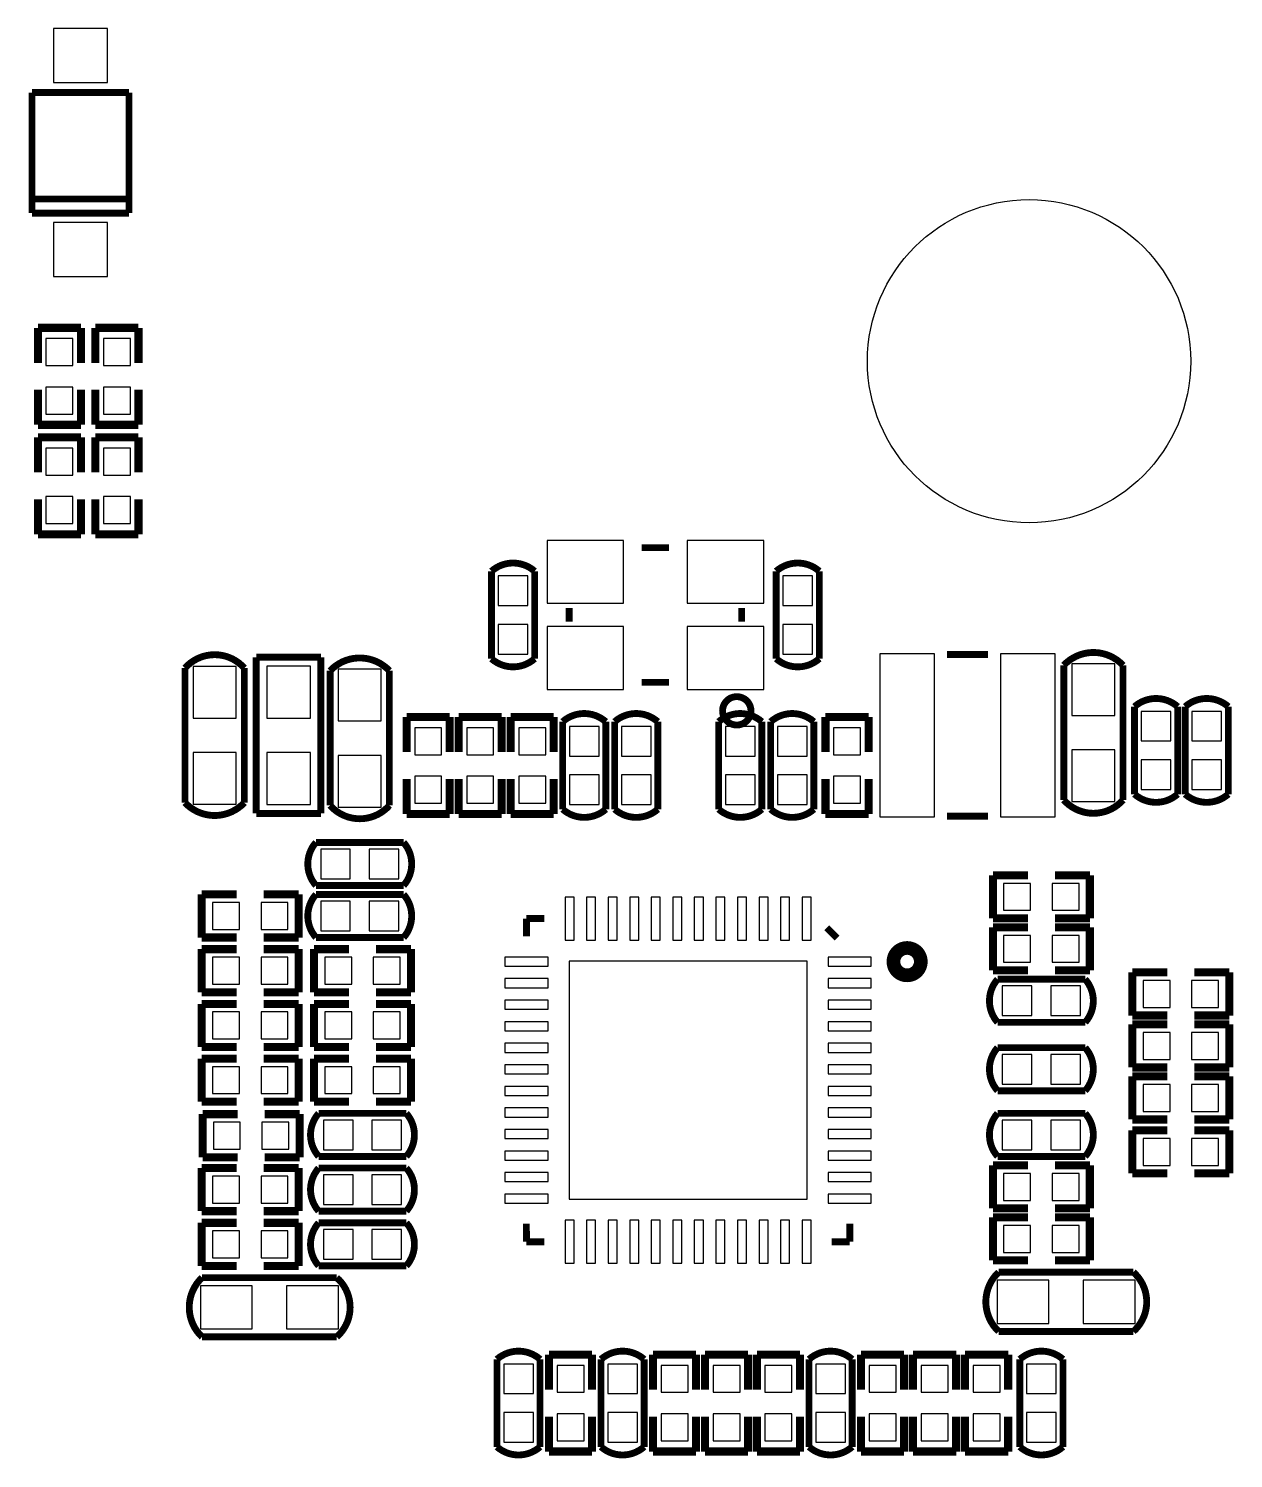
# Model space of a CAD drawing. Extents: x -3 to 180, y 0 to 107.
# Drawn here: x 32.14 to 54.5, y 44.02 to 70.57 of the extents above; entities that cross this region are included whole.
import ezdxf

# ---------------------------------------------------------------- set-up
doc = ezdxf.new("R2010")
doc.units = 0
doc.header["$MEASUREMENT"] = 0
doc.layers.add('PG_SILKSCREEN_BOTTOM', color=85, linetype='CONTINUOUS')
doc.layers.add('PIN_BOTTOM', color=5, linetype='CONTINUOUS')

msp = doc.modelspace()

# ---------------------------------------------------------------- linework, layer by layer
at = {"layer": 'PG_SILKSCREEN_BOTTOM'}
for points in [[(32.206463, 69.378043, 0.127, 0.127, 0), (32.206463, 67.139337, 0.127, 0.127, 0)], [(34.006257, 69.378043, 0.127, 0.127, 0), (32.206463, 69.378043, 0.127, 0.127, 0)], [(34.006257, 67.139337, 0.127, 0.127, 0), (34.006257, 69.378043, 0.127, 0.127, 0)], [(34.006257, 67.40144, 0.127, 0.127, 0), (32.206463, 67.40144, 0.127, 0.127, 0)], [(32.206463, 67.139337, 0.127, 0.127, 0), (34.006257, 67.139337, 0.127, 0.127, 0)], [(32.315201, 65.009497, 0.150089, 0.150089, 0), (33.115199, 65.009497, 0.150089, 0.150089, 0)], [(32.315201, 64.359511, 0.150089, 0.150089, 0), (32.315201, 65.009497, 0.150089, 0.150089, 0)], [(33.115199, 65.009497, 0.150089, 0.150089, 0), (33.115199, 64.359511, 0.150089, 0.150089, 0)], [(33.382001, 65.009497, 0.150089, 0.150089, 0), (34.181999, 65.009497, 0.150089, 0.150089, 0)], [(33.382001, 64.359511, 0.150089, 0.150089, 0), (33.382001, 65.009497, 0.150089, 0.150089, 0)], [(34.181999, 65.009497, 0.150089, 0.150089, 0), (34.181999, 64.359511, 0.150089, 0.150089, 0)], [(32.315201, 63.859689, 0.150089, 0.150089, 0), (32.315201, 63.209703, 0.150089, 0.150089, 0)], [(33.115199, 63.209703, 0.150089, 0.150089, 0), (33.115199, 63.859689, 0.150089, 0.150089, 0)], [(33.382001, 63.859689, 0.150089, 0.150089, 0), (33.382001, 63.209703, 0.150089, 0.150089, 0)], [(34.181999, 63.209703, 0.150089, 0.150089, 0), (34.181999, 63.859689, 0.150089, 0.150089, 0)], [(32.315201, 63.209703, 0.150089, 0.150089, 0), (33.115199, 63.209703, 0.150089, 0.150089, 0)], [(33.382001, 63.209703, 0.150089, 0.150089, 0), (34.181999, 63.209703, 0.150089, 0.150089, 0)], [(32.315201, 62.977497, 0.150089, 0.150089, 0), (32.315201, 62.327511, 0.150089, 0.150089, 0)], [(33.115199, 62.977497, 0.150089, 0.150089, 0), (32.315201, 62.977497, 0.150089, 0.150089, 0)], [(33.115199, 62.327511, 0.150089, 0.150089, 0), (33.115199, 62.977497, 0.150089, 0.150089, 0)], [(33.382001, 62.977497, 0.150089, 0.150089, 0), (34.181999, 62.977497, 0.150089, 0.150089, 0)], [(33.382001, 62.327511, 0.150089, 0.150089, 0), (33.382001, 62.977497, 0.150089, 0.150089, 0)], [(34.181999, 62.977497, 0.150089, 0.150089, 0), (34.181999, 62.327511, 0.150089, 0.150089, 0)], [(32.315201, 61.177703, 0.150089, 0.150089, 0), (32.315201, 61.827689, 0.150089, 0.150089, 0)], [(33.115199, 61.827689, 0.150089, 0.150089, 0), (33.115199, 61.177703, 0.150089, 0.150089, 0)], [(33.382001, 61.827689, 0.150089, 0.150089, 0), (33.382001, 61.177703, 0.150089, 0.150089, 0)], [(34.181999, 61.177703, 0.150089, 0.150089, 0), (34.181999, 61.827689, 0.150089, 0.150089, 0)], [(33.115199, 61.177703, 0.150089, 0.150089, 0), (32.315201, 61.177703, 0.150089, 0.150089, 0)], [(33.382001, 61.177703, 0.150089, 0.150089, 0), (34.181999, 61.177703, 0.150089, 0.150089, 0)], [(44.02836, 60.929749, 0.127, 0.127, 0), (43.52036, 60.929749, 0.127, 0.127, 0)], [(40.732761, 59.429929, 0.127, 0.127, 0), (40.732761, 60.49264, 0.127, 0.127, -0.37791), (41.532759, 60.49264, 0.127, 0.127, 0)], [(41.532759, 60.49264, 0.127, 0.127, 0), (41.532759, 59.429929, 0.127, 0.127, 0)], [(46.015961, 59.929751, 0.127, 0.127, 0), (46.015961, 60.49264, 0.127, 0.127, -0.37791), (46.815959, 60.49264, 0.127, 0.127, 0)], [(46.815959, 60.49264, 0.127, 0.127, 0), (46.815959, 59.929751, 0.127, 0.127, 0)], [(46.815959, 59.929751, 0.127, 0.127, 0), (46.815959, 58.86704, 0.127, 0.127, -0.37791), (46.015961, 58.86704, 0.127, 0.127, 0)], [(46.015961, 58.86704, 0.127, 0.127, 0), (46.015961, 59.929751, 0.127, 0.127, 0)], [(42.174465, 59.55284, 0.127, 0.127, 0), (42.174465, 59.80684, 0.127, 0.127, 0)], [(45.374255, 59.55284, 0.127, 0.127, 0), (45.374255, 59.80684, 0.127, 0.127, 0)], [(41.532759, 59.429929, 0.127, 0.127, 0), (41.532759, 58.86704, 0.127, 0.127, -0.37791), (40.732761, 58.86704, 0.127, 0.127, 0)], [(40.732761, 58.86704, 0.127, 0.127, 0), (40.732761, 59.429929, 0.127, 0.127, 0)], [(35.04565, 56.194731, 0.127, 0.127, 0), (35.04565, 58.694549, 0.127, 0.127, -0.450474), (36.14547, 58.694549, 0.127, 0.127, 0)], [(36.367263, 58.894751, 0.127, 0.127, 0), (36.367263, 55.994529, 0.127, 0.127, 0)], [(37.567057, 58.894751, 0.127, 0.127, 0), (36.367263, 58.894751, 0.127, 0.127, 0)], [(37.567057, 55.994529, 0.127, 0.127, 0), (37.567057, 58.894751, 0.127, 0.127, 0)], [(37.73805, 58.643749, 0.127, 0.127, -0.432734), (38.83787, 58.643749, 0.127, 0.127, 0)], [(49.18456, 58.944535, 0.127, 0.127, 0), (49.94656, 58.944535, 0.127, 0.127, 0)], [(51.35245, 58.745349, 0.127, 0.127, -0.432734), (52.45227, 58.745349, 0.127, 0.127, 0)], [(36.14547, 58.694549, 0.127, 0.127, 0), (36.14547, 56.194731, 0.127, 0.127, 0)], [(38.83787, 58.643749, 0.127, 0.127, 0), (38.83787, 56.143931, 0.127, 0.127, -0.450474), (37.73805, 56.143931, 0.127, 0.127, 0)], [(37.73805, 56.143931, 0.127, 0.127, 0), (37.73805, 58.643749, 0.127, 0.127, 0)], [(52.45227, 58.745349, 0.127, 0.127, 0), (52.45227, 56.245531, 0.127, 0.127, -0.450474), (51.35245, 56.245531, 0.127, 0.127, 0)], [(51.35245, 56.245531, 0.127, 0.127, 0), (51.35245, 58.745349, 0.127, 0.127, 0)], [(44.02836, 58.429931, 0.127, 0.127, 0), (43.52036, 58.429931, 0.127, 0.127, 0)], [(45.548017, 57.899808, 0.127, 0.127, 1), (45.021271, 57.899808, 0.127, 0.127, 1), (45.548017, 57.899808, 0.127, 0.127, 0)], [(52.665732, 57.4151, 0.127, 0.127, 0), (52.665732, 57.977989, 0.127, 0.127, -0.37791), (53.46573, 57.977989, 0.127, 0.127, 0)], [(53.605532, 57.415151, 0.127, 0.127, 0), (53.605532, 57.97804, 0.127, 0.127, -0.37791), (54.40553, 57.97804, 0.127, 0.127, 0)], [(42.053561, 57.135751, 0.127, 0.127, 0), (42.053561, 57.69864, 0.127, 0.127, -0.37791), (42.853559, 57.69864, 0.127, 0.127, 0)], [(43.018761, 57.135751, 0.127, 0.127, 0), (43.018761, 57.69864, 0.127, 0.127, -0.37791), (43.818759, 57.69864, 0.127, 0.127, 0)], [(44.949161, 57.135751, 0.127, 0.127, 0), (44.949161, 57.69864, 0.127, 0.127, -0.37791), (45.749159, 57.69864, 0.127, 0.127, 0)], [(45.914361, 56.635929, 0.127, 0.127, 0), (45.914361, 57.69864, 0.127, 0.127, -0.37791), (46.714359, 57.69864, 0.127, 0.127, 0)], [(53.46573, 57.977989, 0.127, 0.127, 0), (53.46573, 57.4151, 0.127, 0.127, 0)], [(54.40553, 57.97804, 0.127, 0.127, 0), (54.40553, 57.415151, 0.127, 0.127, 0)], [(39.157961, 57.785737, 0.150089, 0.150089, 0), (39.157961, 57.135751, 0.150089, 0.150089, 0)], [(39.957959, 57.785737, 0.150089, 0.150089, 0), (39.157961, 57.785737, 0.150089, 0.150089, 0)], [(39.957959, 57.135751, 0.150089, 0.150089, 0), (39.957959, 57.785737, 0.150089, 0.150089, 0)], [(40.123161, 57.785737, 0.150089, 0.150089, 0), (40.923159, 57.785737, 0.150089, 0.150089, 0)], [(40.123161, 57.135751, 0.150089, 0.150089, 0), (40.123161, 57.785737, 0.150089, 0.150089, 0)], [(40.923159, 57.785737, 0.150089, 0.150089, 0), (40.923159, 57.135751, 0.150089, 0.150089, 0)], [(41.088361, 57.785737, 0.150089, 0.150089, 0), (41.088361, 57.135751, 0.150089, 0.150089, 0)], [(41.888359, 57.785737, 0.150089, 0.150089, 0), (41.088361, 57.785737, 0.150089, 0.150089, 0)], [(41.888359, 57.135751, 0.150089, 0.150089, 0), (41.888359, 57.785737, 0.150089, 0.150089, 0)], [(42.853559, 57.69864, 0.127, 0.127, 0), (42.853559, 57.135751, 0.127, 0.127, 0)], [(43.818759, 57.69864, 0.127, 0.127, 0), (43.818759, 57.135751, 0.127, 0.127, 0)], [(45.749159, 57.69864, 0.127, 0.127, 0), (45.749159, 57.135751, 0.127, 0.127, 0)], [(46.714359, 57.69864, 0.127, 0.127, 0), (46.714359, 56.635929, 0.127, 0.127, 0)], [(46.930361, 57.785737, 0.150089, 0.150089, 0), (47.730359, 57.785737, 0.150089, 0.150089, 0)], [(46.930361, 57.135751, 0.150089, 0.150089, 0), (46.930361, 57.785737, 0.150089, 0.150089, 0)], [(47.730359, 57.785737, 0.150089, 0.150089, 0), (47.730359, 57.135751, 0.150089, 0.150089, 0)], [(53.46573, 57.4151, 0.127, 0.127, 0), (53.46573, 56.352389, 0.127, 0.127, -0.37791), (52.665732, 56.352389, 0.127, 0.127, 0)], [(52.665732, 56.352389, 0.127, 0.127, 0), (52.665732, 57.4151, 0.127, 0.127, 0)], [(54.40553, 57.415151, 0.127, 0.127, 0), (54.40553, 56.35244, 0.127, 0.127, -0.37791), (53.605532, 56.35244, 0.127, 0.127, 0)], [(53.605532, 56.35244, 0.127, 0.127, 0), (53.605532, 57.415151, 0.127, 0.127, 0)], [(42.853559, 57.135751, 0.127, 0.127, 0), (42.853559, 56.07304, 0.127, 0.127, -0.37791), (42.053561, 56.07304, 0.127, 0.127, 0)], [(42.053561, 56.07304, 0.127, 0.127, 0), (42.053561, 57.135751, 0.127, 0.127, 0)], [(43.818759, 57.135751, 0.127, 0.127, 0), (43.818759, 56.07304, 0.127, 0.127, -0.37791), (43.018761, 56.07304, 0.127, 0.127, 0)], [(43.018761, 56.07304, 0.127, 0.127, 0), (43.018761, 57.135751, 0.127, 0.127, 0)], [(45.749159, 57.135751, 0.127, 0.127, 0), (45.749159, 56.07304, 0.127, 0.127, -0.37791), (44.949161, 56.07304, 0.127, 0.127, 0)], [(44.949161, 56.07304, 0.127, 0.127, 0), (44.949161, 57.135751, 0.127, 0.127, 0)], [(39.157961, 55.985943, 0.150089, 0.150089, 0), (39.157961, 56.635929, 0.150089, 0.150089, 0)], [(39.957959, 56.635929, 0.150089, 0.150089, 0), (39.957959, 55.985943, 0.150089, 0.150089, 0)], [(40.123161, 56.635929, 0.150089, 0.150089, 0), (40.123161, 55.985943, 0.150089, 0.150089, 0)], [(40.923159, 55.985943, 0.150089, 0.150089, 0), (40.923159, 56.635929, 0.150089, 0.150089, 0)], [(41.088361, 55.985943, 0.150089, 0.150089, 0), (41.088361, 56.635929, 0.150089, 0.150089, 0)], [(41.888359, 56.635929, 0.150089, 0.150089, 0), (41.888359, 55.985943, 0.150089, 0.150089, 0)], [(46.714359, 56.635929, 0.127, 0.127, 0), (46.714359, 56.07304, 0.127, 0.127, -0.37791), (45.914361, 56.07304, 0.127, 0.127, 0)], [(45.914361, 56.07304, 0.127, 0.127, 0), (45.914361, 56.635929, 0.127, 0.127, 0)], [(46.930361, 56.635929, 0.150089, 0.150089, 0), (46.930361, 55.985943, 0.150089, 0.150089, 0)], [(47.730359, 55.985943, 0.150089, 0.150089, 0), (47.730359, 56.635929, 0.150089, 0.150089, 0)], [(36.14547, 56.194731, 0.127, 0.127, -0.432734), (35.04565, 56.194731, 0.127, 0.127, 0)], [(36.367263, 55.994529, 0.127, 0.127, 0), (37.567057, 55.994529, 0.127, 0.127, 0)], [(39.957959, 55.985943, 0.150089, 0.150089, 0), (39.157961, 55.985943, 0.150089, 0.150089, 0)], [(40.123161, 55.985943, 0.150089, 0.150089, 0), (40.923159, 55.985943, 0.150089, 0.150089, 0)], [(41.888359, 55.985943, 0.150089, 0.150089, 0), (41.088361, 55.985943, 0.150089, 0.150089, 0)], [(46.930361, 55.985943, 0.150089, 0.150089, 0), (47.730359, 55.985943, 0.150089, 0.150089, 0)], [(49.18456, 55.944745, 0.127, 0.127, 0), (49.94656, 55.944745, 0.127, 0.127, 0)], [(38.537871, 54.657041, 0.127, 0.127, 0), (37.47516, 54.657041, 0.127, 0.127, -0.37791), (37.47516, 55.457039, 0.127, 0.127, 0)], [(37.47516, 55.457039, 0.127, 0.127, 0), (38.537871, 55.457039, 0.127, 0.127, 0)], [(38.537871, 55.457039, 0.127, 0.127, 0), (39.10076, 55.457039, 0.127, 0.127, -0.37791), (39.10076, 54.657041, 0.127, 0.127, 0)], [(39.10076, 54.657041, 0.127, 0.127, 0), (38.537871, 54.657041, 0.127, 0.127, 0)], [(50.037263, 54.847439, 0.150089, 0.150089, 0), (50.037263, 54.047441, 0.150089, 0.150089, 0)], [(50.687249, 54.847439, 0.150089, 0.150089, 0), (50.037263, 54.847439, 0.150089, 0.150089, 0)], [(51.187071, 54.847439, 0.150089, 0.150089, 0), (51.837057, 54.847439, 0.150089, 0.150089, 0)], [(51.837057, 54.847439, 0.150089, 0.150089, 0), (51.837057, 54.047441, 0.150089, 0.150089, 0)], [(35.356063, 54.491839, 0.150089, 0.150089, 0), (35.356063, 53.691841, 0.150089, 0.150089, 0)], [(36.006049, 54.491839, 0.150089, 0.150089, 0), (35.356063, 54.491839, 0.150089, 0.150089, 0)], [(36.505871, 54.491839, 0.150089, 0.150089, 0), (37.155857, 54.491839, 0.150089, 0.150089, 0)], [(37.155857, 54.491839, 0.150089, 0.150089, 0), (37.155857, 53.691841, 0.150089, 0.150089, 0)], [(38.038049, 53.691841, 0.127, 0.127, 0), (37.47516, 53.691841, 0.127, 0.127, -0.37791), (37.47516, 54.491839, 0.127, 0.127, 0)], [(37.47516, 54.491839, 0.127, 0.127, 0), (38.038049, 54.491839, 0.127, 0.127, 0)], [(38.038049, 54.491839, 0.127, 0.127, 0), (39.10076, 54.491839, 0.127, 0.127, -0.37791), (39.10076, 53.691841, 0.127, 0.127, 0)], [(41.381426, 54.043834, 0.127, 0.127, 0), (41.71442, 54.043834, 0.127, 0.127, 0)], [(41.381426, 53.71084, 0.127, 0.127, 0), (41.381426, 54.043834, 0.127, 0.127, 0)], [(46.954415, 53.870835, 0.127, 0.127, 0), (47.144915, 53.680335, 0.127, 0.127, 0)], [(50.037263, 54.047441, 0.150089, 0.150089, 0), (50.687249, 54.047441, 0.150089, 0.150089, 0)], [(50.037263, 53.882239, 0.150089, 0.150089, 0), (50.037263, 53.082241, 0.150089, 0.150089, 0)], [(50.687249, 53.882239, 0.150089, 0.150089, 0), (50.037263, 53.882239, 0.150089, 0.150089, 0)], [(51.837057, 54.047441, 0.150089, 0.150089, 0), (51.187071, 54.047441, 0.150089, 0.150089, 0)], [(51.187071, 53.882239, 0.150089, 0.150089, 0), (51.837057, 53.882239, 0.150089, 0.150089, 0)], [(51.837057, 53.882239, 0.150089, 0.150089, 0), (51.837057, 53.082241, 0.150089, 0.150089, 0)], [(35.356063, 53.691841, 0.150089, 0.150089, 0), (36.006049, 53.691841, 0.150089, 0.150089, 0)], [(37.155857, 53.691841, 0.150089, 0.150089, 0), (36.505871, 53.691841, 0.150089, 0.150089, 0)], [(39.10076, 53.691841, 0.127, 0.127, 0), (38.038049, 53.691841, 0.127, 0.127, 0)], [(48.69942, 53.243734, 0.254, 0.254, 1), (48.19142, 53.243734, 0.254, 0.254, 1), (48.69942, 53.243734, 0.254, 0.254, 0)], [(35.356063, 53.475839, 0.150089, 0.150089, 0), (36.006049, 53.475839, 0.150089, 0.150089, 0)], [(35.356063, 52.675841, 0.150089, 0.150089, 0), (35.356063, 53.475839, 0.150089, 0.150089, 0)], [(37.155857, 53.475839, 0.150089, 0.150089, 0), (36.505871, 53.475839, 0.150089, 0.150089, 0)], [(37.155857, 52.675841, 0.150089, 0.150089, 0), (37.155857, 53.475839, 0.150089, 0.150089, 0)], [(37.438863, 53.475839, 0.150089, 0.150089, 0), (38.088849, 53.475839, 0.150089, 0.150089, 0)], [(37.438863, 52.675841, 0.150089, 0.150089, 0), (37.438863, 53.475839, 0.150089, 0.150089, 0)], [(39.238657, 53.475839, 0.150089, 0.150089, 0), (38.588671, 53.475839, 0.150089, 0.150089, 0)], [(39.238657, 52.675841, 0.150089, 0.150089, 0), (39.238657, 53.475839, 0.150089, 0.150089, 0)], [(50.037263, 53.082241, 0.150089, 0.150089, 0), (50.687249, 53.082241, 0.150089, 0.150089, 0)], [(51.837057, 53.082241, 0.150089, 0.150089, 0), (51.187071, 53.082241, 0.150089, 0.150089, 0)], [(52.625422, 53.043938, 0.150089, 0.150089, 0), (52.625422, 52.243939, 0.150089, 0.150089, 0)], [(53.275408, 53.043938, 0.150089, 0.150089, 0), (52.625422, 53.043938, 0.150089, 0.150089, 0)], [(53.775229, 53.043938, 0.150089, 0.150089, 0), (54.425215, 53.043938, 0.150089, 0.150089, 0)], [(54.425215, 53.043938, 0.150089, 0.150089, 0), (54.425215, 52.243939, 0.150089, 0.150089, 0)], [(51.187071, 52.117041, 0.127, 0.127, 0), (50.12436, 52.117041, 0.127, 0.127, -0.37791), (50.12436, 52.917039, 0.127, 0.127, 0)], [(50.12436, 52.917039, 0.127, 0.127, 0), (51.187071, 52.917039, 0.127, 0.127, 0)], [(51.187071, 52.917039, 0.127, 0.127, 0), (51.74996, 52.917039, 0.127, 0.127, -0.37791), (51.74996, 52.117041, 0.127, 0.127, 0)], [(36.006049, 52.675841, 0.150089, 0.150089, 0), (35.356063, 52.675841, 0.150089, 0.150089, 0)], [(36.505871, 52.675841, 0.150089, 0.150089, 0), (37.155857, 52.675841, 0.150089, 0.150089, 0)], [(38.088849, 52.675841, 0.150089, 0.150089, 0), (37.438863, 52.675841, 0.150089, 0.150089, 0)], [(38.588671, 52.675841, 0.150089, 0.150089, 0), (39.238657, 52.675841, 0.150089, 0.150089, 0)], [(35.356063, 52.459839, 0.150089, 0.150089, 0), (35.356063, 51.659841, 0.150089, 0.150089, 0)], [(36.006049, 52.459839, 0.150089, 0.150089, 0), (35.356063, 52.459839, 0.150089, 0.150089, 0)], [(36.505871, 52.459839, 0.150089, 0.150089, 0), (37.155857, 52.459839, 0.150089, 0.150089, 0)], [(37.155857, 52.459839, 0.150089, 0.150089, 0), (37.155857, 51.659841, 0.150089, 0.150089, 0)], [(37.438863, 52.459839, 0.150089, 0.150089, 0), (38.088849, 52.459839, 0.150089, 0.150089, 0)], [(37.438863, 51.659841, 0.150089, 0.150089, 0), (37.438863, 52.459839, 0.150089, 0.150089, 0)], [(39.238657, 52.459839, 0.150089, 0.150089, 0), (38.588671, 52.459839, 0.150089, 0.150089, 0)], [(39.238657, 51.659841, 0.150089, 0.150089, 0), (39.238657, 52.459839, 0.150089, 0.150089, 0)], [(52.625422, 52.243939, 0.150089, 0.150089, 0), (53.275408, 52.243939, 0.150089, 0.150089, 0)], [(54.425215, 52.243939, 0.150089, 0.150089, 0), (53.775229, 52.243939, 0.150089, 0.150089, 0)], [(51.74996, 52.117041, 0.127, 0.127, 0), (51.187071, 52.117041, 0.127, 0.127, 0)], [(52.625574, 52.078839, 0.150089, 0.150089, 0), (52.625574, 51.278841, 0.150089, 0.150089, 0)], [(53.27556, 52.078839, 0.150089, 0.150089, 0), (52.625574, 52.078839, 0.150089, 0.150089, 0)], [(53.775381, 52.078839, 0.150089, 0.150089, 0), (54.425367, 52.078839, 0.150089, 0.150089, 0)], [(54.425367, 52.078839, 0.150089, 0.150089, 0), (54.425367, 51.278841, 0.150089, 0.150089, 0)], [(35.356063, 51.659841, 0.150089, 0.150089, 0), (36.006049, 51.659841, 0.150089, 0.150089, 0)], [(35.356063, 51.443839, 0.150089, 0.150089, 0), (36.006049, 51.443839, 0.150089, 0.150089, 0)], [(35.356063, 50.643841, 0.150089, 0.150089, 0), (35.356063, 51.443839, 0.150089, 0.150089, 0)], [(37.155857, 51.659841, 0.150089, 0.150089, 0), (36.505871, 51.659841, 0.150089, 0.150089, 0)], [(37.155857, 51.443839, 0.150089, 0.150089, 0), (36.505871, 51.443839, 0.150089, 0.150089, 0)], [(37.155857, 50.643841, 0.150089, 0.150089, 0), (37.155857, 51.443839, 0.150089, 0.150089, 0)], [(38.088849, 51.659841, 0.150089, 0.150089, 0), (37.438863, 51.659841, 0.150089, 0.150089, 0)], [(37.438863, 51.443839, 0.150089, 0.150089, 0), (37.438863, 50.643841, 0.150089, 0.150089, 0)], [(38.088849, 51.443839, 0.150089, 0.150089, 0), (37.438863, 51.443839, 0.150089, 0.150089, 0)], [(38.588671, 51.659841, 0.150089, 0.150089, 0), (39.238657, 51.659841, 0.150089, 0.150089, 0)], [(38.588671, 51.443839, 0.150089, 0.150089, 0), (39.238657, 51.443839, 0.150089, 0.150089, 0)], [(39.238657, 51.443839, 0.150089, 0.150089, 0), (39.238657, 50.643841, 0.150089, 0.150089, 0)], [(50.687249, 50.847041, 0.127, 0.127, 0), (50.12436, 50.847041, 0.127, 0.127, -0.37791), (50.12436, 51.647039, 0.127, 0.127, 0)], [(50.12436, 51.647039, 0.127, 0.127, 0), (50.687249, 51.647039, 0.127, 0.127, 0)], [(50.687249, 51.647039, 0.127, 0.127, 0), (51.74996, 51.647039, 0.127, 0.127, -0.37791), (51.74996, 50.847041, 0.127, 0.127, 0)], [(52.625574, 51.278841, 0.150089, 0.150089, 0), (53.27556, 51.278841, 0.150089, 0.150089, 0)], [(54.425367, 51.278841, 0.150089, 0.150089, 0), (53.775381, 51.278841, 0.150089, 0.150089, 0)], [(52.625523, 51.113639, 0.150089, 0.150089, 0), (52.625523, 50.313641, 0.150089, 0.150089, 0)], [(53.275509, 51.113639, 0.150089, 0.150089, 0), (52.625523, 51.113639, 0.150089, 0.150089, 0)], [(53.775331, 51.113639, 0.150089, 0.150089, 0), (54.425317, 51.113639, 0.150089, 0.150089, 0)], [(54.425317, 51.113639, 0.150089, 0.150089, 0), (54.425317, 50.313641, 0.150089, 0.150089, 0)], [(36.006049, 50.643841, 0.150089, 0.150089, 0), (35.356063, 50.643841, 0.150089, 0.150089, 0)], [(36.505871, 50.643841, 0.150089, 0.150089, 0), (37.155857, 50.643841, 0.150089, 0.150089, 0)], [(37.438863, 50.643841, 0.150089, 0.150089, 0), (38.088849, 50.643841, 0.150089, 0.150089, 0)], [(39.238657, 50.643841, 0.150089, 0.150089, 0), (38.588671, 50.643841, 0.150089, 0.150089, 0)], [(51.74996, 50.847041, 0.127, 0.127, 0), (50.687249, 50.847041, 0.127, 0.127, 0)], [(35.371303, 50.412599, 0.150089, 0.150089, 0), (35.371303, 49.612601, 0.150089, 0.150089, 0)], [(36.021289, 50.412599, 0.150089, 0.150089, 0), (35.371303, 50.412599, 0.150089, 0.150089, 0)], [(36.521111, 50.412599, 0.150089, 0.150089, 0), (37.171097, 50.412599, 0.150089, 0.150089, 0)], [(37.171097, 50.412599, 0.150089, 0.150089, 0), (37.171097, 49.612601, 0.150089, 0.150089, 0)], [(38.088849, 49.627841, 0.127, 0.127, 0), (37.52596, 49.627841, 0.127, 0.127, -0.37791), (37.52596, 50.427839, 0.127, 0.127, 0)], [(37.52596, 50.427839, 0.127, 0.127, 0), (38.088849, 50.427839, 0.127, 0.127, 0)], [(38.088849, 50.427839, 0.127, 0.127, 0), (39.15156, 50.427839, 0.127, 0.127, -0.37791), (39.15156, 49.627841, 0.127, 0.127, 0)], [(51.187071, 49.627841, 0.127, 0.127, 0), (50.12436, 49.627841, 0.127, 0.127, -0.37791), (50.12436, 50.427839, 0.127, 0.127, 0)], [(50.12436, 50.427839, 0.127, 0.127, 0), (51.187071, 50.427839, 0.127, 0.127, 0)], [(51.187071, 50.427839, 0.127, 0.127, 0), (51.74996, 50.427839, 0.127, 0.127, -0.37791), (51.74996, 49.627841, 0.127, 0.127, 0)], [(52.625523, 50.313641, 0.150089, 0.150089, 0), (53.275509, 50.313641, 0.150089, 0.150089, 0)], [(52.625523, 50.112143, 0.150089, 0.150089, 0), (52.625523, 49.312144, 0.150089, 0.150089, 0)], [(53.275509, 50.112143, 0.150089, 0.150089, 0), (52.625523, 50.112143, 0.150089, 0.150089, 0)], [(54.425317, 50.313641, 0.150089, 0.150089, 0), (53.775331, 50.313641, 0.150089, 0.150089, 0)], [(53.775331, 50.112143, 0.150089, 0.150089, 0), (54.425317, 50.112143, 0.150089, 0.150089, 0)], [(54.425317, 50.112143, 0.150089, 0.150089, 0), (54.425317, 49.312144, 0.150089, 0.150089, 0)], [(35.371303, 49.612601, 0.150089, 0.150089, 0), (36.021289, 49.612601, 0.150089, 0.150089, 0)], [(37.171097, 49.612601, 0.150089, 0.150089, 0), (36.521111, 49.612601, 0.150089, 0.150089, 0)], [(39.15156, 49.627841, 0.127, 0.127, 0), (38.088849, 49.627841, 0.127, 0.127, 0)], [(51.74996, 49.627841, 0.127, 0.127, 0), (51.187071, 49.627841, 0.127, 0.127, 0)], [(35.356063, 49.411839, 0.150089, 0.150089, 0), (35.356063, 48.611841, 0.150089, 0.150089, 0)], [(36.006049, 49.411839, 0.150089, 0.150089, 0), (35.356063, 49.411839, 0.150089, 0.150089, 0)], [(36.505871, 49.411839, 0.150089, 0.150089, 0), (37.155857, 49.411839, 0.150089, 0.150089, 0)], [(37.155857, 49.411839, 0.150089, 0.150089, 0), (37.155857, 48.611841, 0.150089, 0.150089, 0)], [(38.088849, 48.611841, 0.127, 0.127, 0), (37.52596, 48.611841, 0.127, 0.127, -0.37791), (37.52596, 49.411839, 0.127, 0.127, 0)], [(37.52596, 49.411839, 0.127, 0.127, 0), (38.088849, 49.411839, 0.127, 0.127, 0)], [(38.088849, 49.411839, 0.127, 0.127, 0), (39.15156, 49.411839, 0.127, 0.127, -0.37791), (39.15156, 48.611841, 0.127, 0.127, 0)], [(50.037263, 49.462639, 0.150089, 0.150089, 0), (50.037263, 48.662641, 0.150089, 0.150089, 0)], [(50.687249, 49.462639, 0.150089, 0.150089, 0), (50.037263, 49.462639, 0.150089, 0.150089, 0)], [(51.187071, 49.462639, 0.150089, 0.150089, 0), (51.837057, 49.462639, 0.150089, 0.150089, 0)], [(51.837057, 49.462639, 0.150089, 0.150089, 0), (51.837057, 48.662641, 0.150089, 0.150089, 0)], [(52.625523, 49.312144, 0.150089, 0.150089, 0), (53.275509, 49.312144, 0.150089, 0.150089, 0)], [(54.425317, 49.312144, 0.150089, 0.150089, 0), (53.775331, 49.312144, 0.150089, 0.150089, 0)], [(35.356063, 48.611841, 0.150089, 0.150089, 0), (36.006049, 48.611841, 0.150089, 0.150089, 0)], [(37.155857, 48.611841, 0.150089, 0.150089, 0), (36.505871, 48.611841, 0.150089, 0.150089, 0)], [(39.15156, 48.611841, 0.127, 0.127, 0), (38.088849, 48.611841, 0.127, 0.127, 0)], [(50.037263, 48.662641, 0.150089, 0.150089, 0), (50.687249, 48.662641, 0.150089, 0.150089, 0)], [(51.837057, 48.662641, 0.150089, 0.150089, 0), (51.187071, 48.662641, 0.150089, 0.150089, 0)], [(35.356063, 48.395839, 0.150089, 0.150089, 0), (36.006049, 48.395839, 0.150089, 0.150089, 0)], [(35.356063, 47.595841, 0.150089, 0.150089, 0), (35.356063, 48.395839, 0.150089, 0.150089, 0)], [(37.155857, 48.395839, 0.150089, 0.150089, 0), (36.505871, 48.395839, 0.150089, 0.150089, 0)], [(37.155857, 47.595841, 0.150089, 0.150089, 0), (37.155857, 48.395839, 0.150089, 0.150089, 0)], [(38.088849, 47.595841, 0.127, 0.127, 0), (37.52596, 47.595841, 0.127, 0.127, -0.37791), (37.52596, 48.395839, 0.127, 0.127, 0)], [(37.52596, 48.395839, 0.127, 0.127, 0), (38.088849, 48.395839, 0.127, 0.127, 0)], [(38.088849, 48.395839, 0.127, 0.127, 0), (39.15156, 48.395839, 0.127, 0.127, -0.37791), (39.15156, 47.595841, 0.127, 0.127, 0)], [(41.38041, 48.377145, 0.127, 0.127, 0), (41.381426, 48.043846, 0.127, 0.127, 0)], [(47.381414, 48.043846, 0.127, 0.127, 0), (47.381414, 48.37684, 0.127, 0.127, 0)], [(50.037263, 48.497439, 0.150089, 0.150089, 0), (50.037263, 47.697441, 0.150089, 0.150089, 0)], [(50.687249, 48.497439, 0.150089, 0.150089, 0), (50.037263, 48.497439, 0.150089, 0.150089, 0)], [(51.187071, 48.497439, 0.150089, 0.150089, 0), (51.837057, 48.497439, 0.150089, 0.150089, 0)], [(51.837057, 48.497439, 0.150089, 0.150089, 0), (51.837057, 47.697441, 0.150089, 0.150089, 0)], [(41.381426, 48.043846, 0.127, 0.127, 0), (41.71442, 48.043846, 0.127, 0.127, 0)], [(47.04842, 48.043846, 0.127, 0.127, 0), (47.381414, 48.043846, 0.127, 0.127, 0)], [(36.006049, 47.595841, 0.150089, 0.150089, 0), (35.356063, 47.595841, 0.150089, 0.150089, 0)], [(36.505871, 47.595841, 0.150089, 0.150089, 0), (37.155857, 47.595841, 0.150089, 0.150089, 0)], [(39.15156, 47.595841, 0.127, 0.127, 0), (38.088849, 47.595841, 0.127, 0.127, 0)], [(50.144451, 46.37913, 0.127, 0.127, -0.432734), (50.144451, 47.47895, 0.127, 0.127, 0)], [(50.037263, 47.697441, 0.150089, 0.150089, 0), (50.687249, 47.697441, 0.150089, 0.150089, 0)], [(50.144451, 47.47895, 0.127, 0.127, 0), (52.644269, 47.47895, 0.127, 0.127, -0.450474), (52.644269, 46.37913, 0.127, 0.127, 0)], [(51.837057, 47.697441, 0.150089, 0.150089, 0), (51.187071, 47.697441, 0.150089, 0.150089, 0)], [(35.361651, 46.27753, 0.127, 0.127, -0.432734), (35.361651, 47.37735, 0.127, 0.127, 0)], [(35.361651, 47.37735, 0.127, 0.127, 0), (37.861469, 47.37735, 0.127, 0.127, -0.450474), (37.861469, 46.27753, 0.127, 0.127, 0)], [(37.861469, 46.27753, 0.127, 0.127, 0), (35.361651, 46.27753, 0.127, 0.127, 0)], [(52.644269, 46.37913, 0.127, 0.127, 0), (50.144451, 46.37913, 0.127, 0.127, 0)], [(40.834361, 45.299351, 0.127, 0.127, 0), (40.834361, 45.86224, 0.127, 0.127, -0.37791), (41.634359, 45.86224, 0.127, 0.127, 0)], [(41.634359, 45.86224, 0.127, 0.127, 0), (41.634359, 45.299351, 0.127, 0.127, 0)], [(41.799561, 45.949337, 0.150089, 0.150089, 0), (42.599559, 45.949337, 0.150089, 0.150089, 0)], [(41.799561, 45.299351, 0.150089, 0.150089, 0), (41.799561, 45.949337, 0.150089, 0.150089, 0)], [(42.599559, 45.949337, 0.150089, 0.150089, 0), (42.599559, 45.299351, 0.150089, 0.150089, 0)], [(42.764761, 44.799529, 0.127, 0.127, 0), (42.764761, 45.86224, 0.127, 0.127, -0.37791), (43.564759, 45.86224, 0.127, 0.127, 0)], [(43.564759, 45.86224, 0.127, 0.127, 0), (43.564759, 44.799529, 0.127, 0.127, 0)], [(43.729961, 45.949337, 0.150089, 0.150089, 0), (43.729961, 45.299351, 0.150089, 0.150089, 0)], [(44.529959, 45.949337, 0.150089, 0.150089, 0), (43.729961, 45.949337, 0.150089, 0.150089, 0)], [(44.529959, 45.299351, 0.150089, 0.150089, 0), (44.529959, 45.949337, 0.150089, 0.150089, 0)], [(44.695161, 45.949337, 0.150089, 0.150089, 0), (44.695161, 45.299351, 0.150089, 0.150089, 0)], [(45.495159, 45.949337, 0.150089, 0.150089, 0), (44.695161, 45.949337, 0.150089, 0.150089, 0)], [(45.495159, 45.299351, 0.150089, 0.150089, 0), (45.495159, 45.949337, 0.150089, 0.150089, 0)], [(45.657922, 45.949235, 0.150089, 0.150089, 0), (45.657922, 45.299249, 0.150089, 0.150089, 0)], [(46.457921, 45.949235, 0.150089, 0.150089, 0), (45.657922, 45.949235, 0.150089, 0.150089, 0)], [(46.457921, 45.299249, 0.150089, 0.150089, 0), (46.457921, 45.949235, 0.150089, 0.150089, 0)], [(46.625561, 45.299351, 0.127, 0.127, 0), (46.625561, 45.86224, 0.127, 0.127, -0.37791), (47.425559, 45.86224, 0.127, 0.127, 0)], [(47.425559, 45.86224, 0.127, 0.127, 0), (47.425559, 45.299351, 0.127, 0.127, 0)], [(47.590761, 45.949337, 0.150089, 0.150089, 0), (47.590761, 45.299351, 0.150089, 0.150089, 0)], [(48.390759, 45.949337, 0.150089, 0.150089, 0), (47.590761, 45.949337, 0.150089, 0.150089, 0)], [(48.390759, 45.299351, 0.150089, 0.150089, 0), (48.390759, 45.949337, 0.150089, 0.150089, 0)], [(48.555961, 45.949337, 0.150089, 0.150089, 0), (49.355959, 45.949337, 0.150089, 0.150089, 0)], [(48.555961, 45.299351, 0.150089, 0.150089, 0), (48.555961, 45.949337, 0.150089, 0.150089, 0)], [(49.355959, 45.949337, 0.150089, 0.150089, 0), (49.355959, 45.299351, 0.150089, 0.150089, 0)], [(49.521161, 45.949337, 0.150089, 0.150089, 0), (49.521161, 45.299351, 0.150089, 0.150089, 0)], [(50.321159, 45.949337, 0.150089, 0.150089, 0), (49.521161, 45.949337, 0.150089, 0.150089, 0)], [(50.321159, 45.299351, 0.150089, 0.150089, 0), (50.321159, 45.949337, 0.150089, 0.150089, 0)], [(50.537161, 45.299351, 0.127, 0.127, 0), (50.537161, 45.86224, 0.127, 0.127, -0.37791), (51.337159, 45.86224, 0.127, 0.127, 0)], [(51.337159, 45.86224, 0.127, 0.127, 0), (51.337159, 45.299351, 0.127, 0.127, 0)], [(41.634359, 45.299351, 0.127, 0.127, 0), (41.634359, 44.23664, 0.127, 0.127, -0.37791), (40.834361, 44.23664, 0.127, 0.127, 0)], [(40.834361, 44.23664, 0.127, 0.127, 0), (40.834361, 45.299351, 0.127, 0.127, 0)], [(47.425559, 45.299351, 0.127, 0.127, 0), (47.425559, 44.23664, 0.127, 0.127, -0.37791), (46.625561, 44.23664, 0.127, 0.127, 0)], [(46.625561, 44.23664, 0.127, 0.127, 0), (46.625561, 45.299351, 0.127, 0.127, 0)], [(51.337159, 45.299351, 0.127, 0.127, 0), (51.337159, 44.23664, 0.127, 0.127, -0.37791), (50.537161, 44.23664, 0.127, 0.127, 0)], [(50.537161, 44.23664, 0.127, 0.127, 0), (50.537161, 45.299351, 0.127, 0.127, 0)], [(41.799561, 44.799529, 0.150089, 0.150089, 0), (41.799561, 44.149543, 0.150089, 0.150089, 0)], [(42.599559, 44.149543, 0.150089, 0.150089, 0), (42.599559, 44.799529, 0.150089, 0.150089, 0)], [(43.564759, 44.799529, 0.127, 0.127, 0), (43.564759, 44.23664, 0.127, 0.127, -0.37791), (42.764761, 44.23664, 0.127, 0.127, 0)], [(42.764761, 44.23664, 0.127, 0.127, 0), (42.764761, 44.799529, 0.127, 0.127, 0)], [(43.729961, 44.149543, 0.150089, 0.150089, 0), (43.729961, 44.799529, 0.150089, 0.150089, 0)], [(44.529959, 44.799529, 0.150089, 0.150089, 0), (44.529959, 44.149543, 0.150089, 0.150089, 0)], [(44.695161, 44.149543, 0.150089, 0.150089, 0), (44.695161, 44.799529, 0.150089, 0.150089, 0)], [(45.495159, 44.799529, 0.150089, 0.150089, 0), (45.495159, 44.149543, 0.150089, 0.150089, 0)], [(45.657922, 44.149442, 0.150089, 0.150089, 0), (45.657922, 44.799428, 0.150089, 0.150089, 0)], [(46.457921, 44.799428, 0.150089, 0.150089, 0), (46.457921, 44.149442, 0.150089, 0.150089, 0)], [(47.590761, 44.149543, 0.150089, 0.150089, 0), (47.590761, 44.799529, 0.150089, 0.150089, 0)], [(48.390759, 44.799529, 0.150089, 0.150089, 0), (48.390759, 44.149543, 0.150089, 0.150089, 0)], [(48.555961, 44.799529, 0.150089, 0.150089, 0), (48.555961, 44.149543, 0.150089, 0.150089, 0)], [(49.355959, 44.149543, 0.150089, 0.150089, 0), (49.355959, 44.799529, 0.150089, 0.150089, 0)], [(49.521161, 44.149543, 0.150089, 0.150089, 0), (49.521161, 44.799529, 0.150089, 0.150089, 0)], [(50.321159, 44.799529, 0.150089, 0.150089, 0), (50.321159, 44.149543, 0.150089, 0.150089, 0)], [(41.799561, 44.149543, 0.150089, 0.150089, 0), (42.599559, 44.149543, 0.150089, 0.150089, 0)], [(44.529959, 44.149543, 0.150089, 0.150089, 0), (43.729961, 44.149543, 0.150089, 0.150089, 0)], [(45.495159, 44.149543, 0.150089, 0.150089, 0), (44.695161, 44.149543, 0.150089, 0.150089, 0)], [(46.457921, 44.149442, 0.150089, 0.150089, 0), (45.657922, 44.149442, 0.150089, 0.150089, 0)], [(48.390759, 44.149543, 0.150089, 0.150089, 0), (47.590761, 44.149543, 0.150089, 0.150089, 0)], [(48.555961, 44.149543, 0.150089, 0.150089, 0), (49.355959, 44.149543, 0.150089, 0.150089, 0)], [(50.321159, 44.149543, 0.150089, 0.150089, 0), (49.521161, 44.149543, 0.150089, 0.150089, 0)]]:
    msp.add_lwpolyline(points, format="xyseb", dxfattribs=at)
at = {"layer": 'PIN_BOTTOM'}
for points in [[(33.606359, 70.565137), (32.606361, 70.565137), (32.606361, 69.565139), (33.606359, 69.565139)], [(33.606359, 66.964941), (32.606361, 66.964941), (32.606361, 65.964943), (33.606359, 65.964943)], [(32.965149, 64.809637), (32.465251, 64.809637), (32.465251, 64.309739), (32.965149, 64.309739)], [(34.031949, 64.809637), (33.532051, 64.809637), (33.532051, 64.309739), (34.031949, 64.309739)], [(32.965149, 63.909461), (32.465251, 63.909461), (32.465251, 63.409563), (32.965149, 63.409563)], [(34.031949, 63.909461), (33.532051, 63.909461), (33.532051, 63.409563), (34.031949, 63.409563)], [(32.465251, 62.277739), (32.965149, 62.277739), (32.965149, 62.777637), (32.465251, 62.777637)], [(34.031949, 62.777637), (33.532051, 62.777637), (33.532051, 62.277739), (34.031949, 62.277739)], [(32.465251, 61.377563), (32.965149, 61.377563), (32.965149, 61.877461), (32.465251, 61.877461)], [(34.031949, 61.877461), (33.532051, 61.877461), (33.532051, 61.377563), (34.031949, 61.377563)], [(43.185563, 61.06414), (41.763163, 61.06414), (41.763163, 59.89574), (43.185563, 59.89574)], [(45.785557, 61.06414), (44.363157, 61.06414), (44.363157, 59.89574), (45.785557, 59.89574)], [(41.407715, 60.404883), (40.857805, 60.404883), (40.857805, 59.854973), (41.407715, 59.854973)], [(46.141005, 59.854973), (46.690915, 59.854973), (46.690915, 60.404883), (46.141005, 60.404883)], [(41.407715, 59.504707), (40.857805, 59.504707), (40.857805, 58.954797), (41.407715, 58.954797)], [(43.185563, 59.46394), (41.763163, 59.46394), (41.763163, 58.29554), (43.185563, 58.29554)], [(45.785557, 59.46394), (44.363157, 59.46394), (44.363157, 58.29554), (45.785557, 58.29554)], [(46.141005, 58.954797), (46.690915, 58.954797), (46.690915, 59.504707), (46.141005, 59.504707)], [(47.936353, 58.95594), (47.936353, 55.93334), (48.952353, 55.93334), (48.952353, 58.95594)], [(50.178767, 58.95594), (50.178767, 55.93334), (51.194767, 55.93334), (51.194767, 58.95594)], [(35.99561, 58.724787), (35.19551, 58.724787), (35.19551, 57.764693), (35.99561, 57.764693)], [(36.56076, 58.72734), (36.56076, 57.76214), (37.37356, 57.76214), (37.37356, 58.72734)], [(37.88791, 57.713893), (38.68801, 57.713893), (38.68801, 58.673987), (37.88791, 58.673987)], [(51.50231, 57.815493), (52.30241, 57.815493), (52.30241, 58.775587), (51.50231, 58.775587)], [(52.790776, 57.340322), (53.340686, 57.340322), (53.340686, 57.890232), (52.790776, 57.890232)], [(53.730576, 57.340373), (54.280486, 57.340373), (54.280486, 57.890283), (53.730576, 57.890283)], [(42.178605, 57.060973), (42.728515, 57.060973), (42.728515, 57.610883), (42.178605, 57.610883)], [(43.143805, 57.060973), (43.693715, 57.060973), (43.693715, 57.610883), (43.143805, 57.610883)], [(45.074205, 57.060973), (45.624115, 57.060973), (45.624115, 57.610883), (45.074205, 57.610883)], [(46.589315, 57.610883), (46.039405, 57.610883), (46.039405, 57.060973), (46.589315, 57.060973)], [(39.308011, 57.085979), (39.807909, 57.085979), (39.807909, 57.585877), (39.308011, 57.585877)], [(40.773109, 57.585877), (40.273211, 57.585877), (40.273211, 57.085979), (40.773109, 57.085979)], [(41.238411, 57.085979), (41.738309, 57.085979), (41.738309, 57.585877), (41.238411, 57.585877)], [(47.580309, 57.585877), (47.080411, 57.585877), (47.080411, 57.085979), (47.580309, 57.085979)], [(35.99561, 57.124587), (35.19551, 57.124587), (35.19551, 56.164493), (35.99561, 56.164493)], [(36.56076, 57.12714), (36.56076, 56.16194), (37.37356, 56.16194), (37.37356, 57.12714)], [(37.88791, 56.113693), (38.68801, 56.113693), (38.68801, 57.073787), (37.88791, 57.073787)], [(51.50231, 56.215293), (52.30241, 56.215293), (52.30241, 57.175387), (51.50231, 57.175387)], [(52.790776, 56.440146), (53.340686, 56.440146), (53.340686, 56.990056), (52.790776, 56.990056)], [(53.730576, 56.440197), (54.280486, 56.440197), (54.280486, 56.990107), (53.730576, 56.990107)], [(39.308011, 56.185803), (39.807909, 56.185803), (39.807909, 56.685701), (39.308011, 56.685701)], [(40.773109, 56.685701), (40.273211, 56.685701), (40.273211, 56.185803), (40.773109, 56.185803)], [(41.238411, 56.185803), (41.738309, 56.185803), (41.738309, 56.685701), (41.238411, 56.685701)], [(42.178605, 56.160797), (42.728515, 56.160797), (42.728515, 56.710707), (42.178605, 56.710707)], [(43.143805, 56.160797), (43.693715, 56.160797), (43.693715, 56.710707), (43.143805, 56.710707)], [(45.074205, 56.160797), (45.624115, 56.160797), (45.624115, 56.710707), (45.074205, 56.710707)], [(46.589315, 56.710707), (46.039405, 56.710707), (46.039405, 56.160797), (46.589315, 56.160797)], [(47.580309, 56.685701), (47.080411, 56.685701), (47.080411, 56.185803), (47.580309, 56.185803)], [(37.562917, 55.331995), (37.562917, 54.782085), (38.112827, 54.782085), (38.112827, 55.331995)], [(38.463093, 55.331995), (38.463093, 54.782085), (39.013003, 54.782085), (39.013003, 55.331995)], [(50.737033, 54.197479), (50.737033, 54.697376), (50.237136, 54.697376), (50.237136, 54.197479)], [(51.637209, 54.197479), (51.637209, 54.697376), (51.137312, 54.697376), (51.137312, 54.197479)], [(42.097173, 54.443884), (42.097173, 53.643784), (42.265879, 53.643784), (42.265879, 54.443884)], [(42.496969, 54.443884), (42.496969, 53.643784), (42.665675, 53.643784), (42.665675, 54.443884)], [(42.897069, 54.443884), (42.897069, 53.643784), (43.065776, 53.643784), (43.065776, 54.443884)], [(43.297069, 54.443884), (43.297069, 53.643784), (43.465775, 53.643784), (43.465775, 54.443884)], [(43.697169, 54.443884), (43.697169, 53.643784), (43.865876, 53.643784), (43.865876, 54.443884)], [(44.097169, 54.443884), (44.097169, 53.643784), (44.265875, 53.643784), (44.265875, 54.443884)], [(44.496965, 54.443884), (44.496965, 53.643784), (44.665671, 53.643784), (44.665671, 54.443884)], [(44.896964, 54.443884), (44.896964, 53.643784), (45.065671, 53.643784), (45.065671, 54.443884)], [(45.297065, 54.443884), (45.297065, 53.643784), (45.465771, 53.643784), (45.465771, 54.443884)], [(45.697064, 54.443884), (45.697064, 53.643784), (45.865771, 53.643784), (45.865771, 54.443884)], [(46.097165, 54.443884), (46.097165, 53.643784), (46.265871, 53.643784), (46.265871, 54.443884)], [(46.496961, 54.443884), (46.496961, 53.643784), (46.665667, 53.643784), (46.665667, 54.443884)], [(36.055833, 53.841879), (36.055833, 54.341776), (35.555936, 54.341776), (35.555936, 53.841879)], [(36.956009, 53.841879), (36.956009, 54.341776), (36.456112, 54.341776), (36.456112, 53.841879)], [(38.112827, 53.816885), (38.112827, 54.366795), (37.562917, 54.366795), (37.562917, 53.816885)], [(39.013003, 53.816885), (39.013003, 54.366795), (38.463093, 54.366795), (38.463093, 53.816885)], [(50.737033, 53.232279), (50.737033, 53.732176), (50.237136, 53.732176), (50.237136, 53.232279)], [(51.637209, 53.232279), (51.637209, 53.732176), (51.137312, 53.732176), (51.137312, 53.232279)], [(35.555923, 53.325789), (35.555923, 52.825891), (36.055821, 52.825891), (36.055821, 53.325789)], [(36.456099, 53.325789), (36.456099, 52.825891), (36.955997, 52.825891), (36.955997, 53.325789)], [(37.638723, 53.325789), (37.638723, 52.825891), (38.138621, 52.825891), (38.138621, 53.325789)], [(38.538899, 53.325789), (38.538899, 52.825891), (39.038797, 52.825891), (39.038797, 53.325789)], [(41.781476, 53.328087), (40.981376, 53.328087), (40.981376, 53.159381), (41.781476, 53.159381)], [(46.59122, 53.25364), (42.17162, 53.25364), (42.17162, 48.83404), (46.59122, 48.83404)], [(47.781464, 53.328087), (46.981364, 53.328087), (46.981364, 53.159381), (47.781464, 53.159381)], [(41.781476, 52.928291), (40.981376, 52.928291), (40.981376, 52.759585), (41.781476, 52.759585)], [(47.781464, 52.928291), (46.981364, 52.928291), (46.981364, 52.759585), (47.781464, 52.759585)], [(53.325192, 52.393977), (53.325192, 52.893874), (52.825294, 52.893874), (52.825294, 52.393977)], [(54.225368, 52.393977), (54.225368, 52.893874), (53.72547, 52.893874), (53.72547, 52.393977)], [(50.212117, 52.791995), (50.212117, 52.242085), (50.762027, 52.242085), (50.762027, 52.791995)], [(51.112293, 52.791995), (51.112293, 52.242085), (51.662203, 52.242085), (51.662203, 52.791995)], [(36.055833, 51.809879), (36.055833, 52.309776), (35.555936, 52.309776), (35.555936, 51.809879)], [(36.956009, 51.809879), (36.956009, 52.309776), (36.456112, 52.309776), (36.456112, 51.809879)], [(37.638723, 52.309789), (37.638723, 51.809891), (38.138621, 51.809891), (38.138621, 52.309789)], [(38.538899, 52.309789), (38.538899, 51.809891), (39.038797, 51.809891), (39.038797, 52.309789)], [(41.781476, 52.528191), (40.981376, 52.528191), (40.981376, 52.359484), (41.781476, 52.359484)], [(47.781464, 52.528191), (46.981364, 52.528191), (46.981364, 52.359484), (47.781464, 52.359484)], [(41.781476, 52.128191), (40.981376, 52.128191), (40.981376, 51.959485), (41.781476, 51.959485)], [(47.781464, 52.128191), (46.981364, 52.128191), (46.981364, 51.959485), (47.781464, 51.959485)], [(53.325344, 51.428879), (53.325344, 51.928776), (52.825447, 51.928776), (52.825447, 51.428879)], [(54.22552, 51.428879), (54.22552, 51.928776), (53.725623, 51.928776), (53.725623, 51.428879)], [(41.781476, 51.728091), (40.981376, 51.728091), (40.981376, 51.559384), (41.781476, 51.559384)], [(47.781464, 51.728091), (46.981364, 51.728091), (46.981364, 51.559384), (47.781464, 51.559384)], [(50.762027, 50.972085), (50.762027, 51.521995), (50.212117, 51.521995), (50.212117, 50.972085)], [(51.662203, 50.972085), (51.662203, 51.521995), (51.112293, 51.521995), (51.112293, 50.972085)], [(35.555923, 51.293789), (35.555923, 50.793891), (36.055821, 50.793891), (36.055821, 51.293789)], [(36.456099, 51.293789), (36.456099, 50.793891), (36.955997, 50.793891), (36.955997, 51.293789)], [(38.138633, 50.793879), (38.138633, 51.293776), (37.638736, 51.293776), (37.638736, 50.793879)], [(39.038809, 50.793879), (39.038809, 51.293776), (38.538912, 51.293776), (38.538912, 50.793879)], [(41.781476, 51.328091), (40.981376, 51.328091), (40.981376, 51.159385), (41.781476, 51.159385)], [(47.781464, 51.328091), (46.981364, 51.328091), (46.981364, 51.159385), (47.781464, 51.159385)], [(53.325293, 50.463679), (53.325293, 50.963576), (52.825396, 50.963576), (52.825396, 50.463679)], [(54.225469, 50.463679), (54.225469, 50.963576), (53.725572, 50.963576), (53.725572, 50.463679)], [(41.781476, 50.928295), (40.981376, 50.928295), (40.981376, 50.759589), (41.781476, 50.759589)], [(47.781464, 50.928295), (46.981364, 50.928295), (46.981364, 50.759589), (47.781464, 50.759589)], [(41.781476, 50.528296), (40.981376, 50.528296), (40.981376, 50.359589), (41.781476, 50.359589)], [(47.781464, 50.528296), (46.981364, 50.528296), (46.981364, 50.359589), (47.781464, 50.359589)], [(36.071073, 49.762639), (36.071073, 50.262536), (35.571176, 50.262536), (35.571176, 49.762639)], [(36.971249, 49.762639), (36.971249, 50.262536), (36.471352, 50.262536), (36.471352, 49.762639)], [(38.163627, 49.752885), (38.163627, 50.302795), (37.613717, 50.302795), (37.613717, 49.752885)], [(39.063803, 49.752885), (39.063803, 50.302795), (38.513893, 50.302795), (38.513893, 49.752885)], [(50.212117, 50.302795), (50.212117, 49.752885), (50.762027, 49.752885), (50.762027, 50.302795)], [(51.112293, 50.302795), (51.112293, 49.752885), (51.662203, 49.752885), (51.662203, 50.302795)], [(41.781476, 50.128195), (40.981376, 50.128195), (40.981376, 49.959489), (41.781476, 49.959489)], [(47.781464, 50.128195), (46.981364, 50.128195), (46.981364, 49.959489), (47.781464, 49.959489)], [(53.325293, 49.462182), (53.325293, 49.962079), (52.825396, 49.962079), (52.825396, 49.462182)], [(54.225469, 49.462182), (54.225469, 49.962079), (53.725572, 49.962079), (53.725572, 49.462182)], [(41.781476, 49.728196), (40.981376, 49.728196), (40.981376, 49.559489), (41.781476, 49.559489)], [(47.781464, 49.728196), (46.981364, 49.728196), (46.981364, 49.559489), (47.781464, 49.559489)], [(36.055833, 48.761879), (36.055833, 49.261776), (35.555936, 49.261776), (35.555936, 48.761879)], [(36.956009, 48.761879), (36.956009, 49.261776), (36.456112, 49.261776), (36.456112, 48.761879)], [(38.163627, 48.736885), (38.163627, 49.286795), (37.613717, 49.286795), (37.613717, 48.736885)], [(39.063803, 48.736885), (39.063803, 49.286795), (38.513893, 49.286795), (38.513893, 48.736885)], [(41.781476, 49.328095), (40.981376, 49.328095), (40.981376, 49.159389), (41.781476, 49.159389)], [(47.781464, 49.328095), (46.981364, 49.328095), (46.981364, 49.159389), (47.781464, 49.159389)], [(50.737033, 48.812679), (50.737033, 49.312576), (50.237136, 49.312576), (50.237136, 48.812679)], [(51.637209, 48.812679), (51.637209, 49.312576), (51.137312, 49.312576), (51.137312, 48.812679)], [(41.781476, 48.928299), (40.981376, 48.928299), (40.981376, 48.759593), (41.781476, 48.759593)], [(47.781464, 48.928299), (46.981364, 48.928299), (46.981364, 48.759593), (47.781464, 48.759593)], [(42.097173, 48.443896), (42.097173, 47.643796), (42.265879, 47.643796), (42.265879, 48.443896)], [(42.496969, 48.443896), (42.496969, 47.643796), (42.665675, 47.643796), (42.665675, 48.443896)], [(42.897069, 48.443896), (42.897069, 47.643796), (43.065776, 47.643796), (43.065776, 48.443896)], [(43.297069, 48.443896), (43.297069, 47.643796), (43.465775, 47.643796), (43.465775, 48.443896)], [(43.697169, 48.443896), (43.697169, 47.643796), (43.865876, 47.643796), (43.865876, 48.443896)], [(44.097169, 48.443896), (44.097169, 47.643796), (44.265875, 47.643796), (44.265875, 48.443896)], [(44.496965, 48.443896), (44.496965, 47.643796), (44.665671, 47.643796), (44.665671, 48.443896)], [(44.896964, 48.443896), (44.896964, 47.643796), (45.065671, 47.643796), (45.065671, 48.443896)], [(45.297065, 48.443896), (45.297065, 47.643796), (45.465771, 47.643796), (45.465771, 48.443896)], [(45.697064, 48.443896), (45.697064, 47.643796), (45.865771, 47.643796), (45.865771, 48.443896)], [(46.097165, 48.443896), (46.097165, 47.643796), (46.265871, 47.643796), (46.265871, 48.443896)], [(46.496961, 48.443896), (46.496961, 47.643796), (46.665667, 47.643796), (46.665667, 48.443896)], [(50.737033, 47.847479), (50.737033, 48.347376), (50.237136, 48.347376), (50.237136, 47.847479)], [(51.637209, 47.847479), (51.637209, 48.347376), (51.137312, 48.347376), (51.137312, 47.847479)], [(35.555923, 48.245789), (35.555923, 47.745891), (36.055821, 47.745891), (36.055821, 48.245789)], [(36.456099, 48.245789), (36.456099, 47.745891), (36.955997, 47.745891), (36.955997, 48.245789)], [(38.163627, 47.720885), (38.163627, 48.270795), (37.613717, 48.270795), (37.613717, 47.720885)], [(39.063803, 47.720885), (39.063803, 48.270795), (38.513893, 48.270795), (38.513893, 47.720885)], [(51.07432, 46.52899), (51.07432, 47.32909), (50.114225, 47.32909), (50.114225, 46.52899)], [(52.67452, 46.52899), (52.67452, 47.32909), (51.714425, 47.32909), (51.714425, 46.52899)], [(36.29152, 46.42739), (36.29152, 47.22749), (35.331425, 47.22749), (35.331425, 46.42739)], [(37.89172, 46.42739), (37.89172, 47.22749), (36.931625, 47.22749), (36.931625, 46.42739)], [(40.959405, 45.224573), (41.509315, 45.224573), (41.509315, 45.774483), (40.959405, 45.774483)], [(42.449509, 45.749477), (41.949611, 45.749477), (41.949611, 45.249579), (42.449509, 45.249579)], [(43.439715, 45.774483), (42.889805, 45.774483), (42.889805, 45.224573), (43.439715, 45.224573)], [(43.880011, 45.249579), (44.379909, 45.249579), (44.379909, 45.749477), (43.880011, 45.749477)], [(44.845211, 45.249579), (45.345109, 45.249579), (45.345109, 45.749477), (44.845211, 45.749477)], [(45.807973, 45.249478), (46.30787, 45.249478), (46.30787, 45.749375), (45.807973, 45.749375)], [(46.750605, 45.224573), (47.300515, 45.224573), (47.300515, 45.774483), (46.750605, 45.774483)], [(47.740811, 45.249579), (48.240709, 45.249579), (48.240709, 45.749477), (47.740811, 45.749477)], [(49.205909, 45.749477), (48.706011, 45.749477), (48.706011, 45.249579), (49.205909, 45.249579)], [(49.671211, 45.249579), (50.171109, 45.249579), (50.171109, 45.749477), (49.671211, 45.749477)], [(50.662205, 45.224573), (51.212115, 45.224573), (51.212115, 45.774483), (50.662205, 45.774483)], [(40.959405, 44.324397), (41.509315, 44.324397), (41.509315, 44.874307), (40.959405, 44.874307)], [(43.439715, 44.874307), (42.889805, 44.874307), (42.889805, 44.324397), (43.439715, 44.324397)], [(46.750605, 44.324397), (47.300515, 44.324397), (47.300515, 44.874307), (46.750605, 44.874307)], [(50.662205, 44.324397), (51.212115, 44.324397), (51.212115, 44.874307), (50.662205, 44.874307)], [(42.449509, 44.849301), (41.949611, 44.849301), (41.949611, 44.349403), (42.449509, 44.349403)], [(43.880011, 44.349403), (44.379909, 44.349403), (44.379909, 44.849301), (43.880011, 44.849301)], [(44.845211, 44.349403), (45.345109, 44.349403), (45.345109, 44.849301), (44.845211, 44.849301)], [(45.807973, 44.349302), (46.30787, 44.349302), (46.30787, 44.849199), (45.807973, 44.849199)], [(47.740811, 44.349403), (48.240709, 44.349403), (48.240709, 44.849301), (47.740811, 44.849301)], [(49.205909, 44.849301), (48.706011, 44.849301), (48.706011, 44.349403), (49.205909, 44.349403)], [(49.671211, 44.349403), (50.171109, 44.349403), (50.171109, 44.849301), (49.671211, 44.849301)]]:
    msp.add_lwpolyline(points, close=True, dxfattribs=at)
msp.add_circle((50.708763, 64.390041), 2.999994, dxfattribs=at)

doc.saveas('drawing.dxf')
